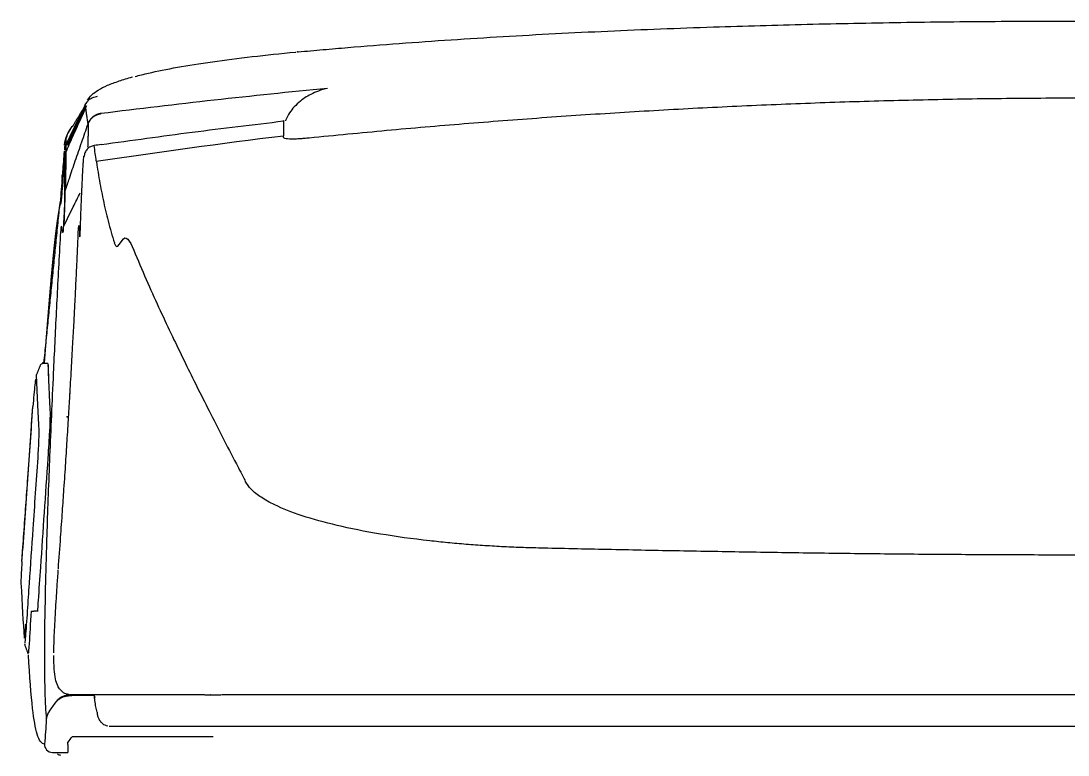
# Model space of a CAD drawing. Extents: x -2111 to 4214, y -25 to 2527.
# Drawn here: x -647.7 to -447.6, y 726.6 to 866.9 of the extents above; entities that cross this region are included whole.
import ezdxf

# ---------------------------------------------------------------- set-up
doc = ezdxf.new("R2010")
doc.units = 0
doc.header["$LTSCALE"] = 20
doc.header["$MEASUREMENT"] = 0
doc.layers.get('0').update_dxf_attribs({"linetype": 'CONTINUOUS'})
doc.layers.add('1', color=7, linetype='CONTINUOUS')

# ---------------------------------------------------------------- blocks, each defined once
blk = doc.blocks.new('A$C634E3D5E')
at = {"layer": '1', "color": 7, "linetype": 'Continuous'}
for p, q in [((8.61, 116.63), (8.66, 116.6)), ((7.91, 110.25), (7.9, 110.25)), ((36.22, 11.5), (36.15, 11.5)), ((95.23, 11.52), (94.57, 11.52))]:
    blk.add_line(p, q, dxfattribs=at)
at = {"layer": '1', "color": 7, "linetype": 'Continuous', "extrusion": (0, 0, -1)}
for centre, major_axis, ratio, start_param, end_param in [((52.5, 133.99), (0.04, 0.297), 0.936198, 6.070034, 6.282777), ((5.78, 64.51), (-0.2, -0.014), 0.985754, 5.180563, 6.42174)]:
    blk.add_ellipse(centre, major_axis=major_axis, ratio=ratio, start_param=start_param, end_param=end_param, dxfattribs=at)
at = {"layer": '1', "color": 7, "linetype": 'Continuous'}
for points, knots in [([(62.47, 135.17), (65.74, 135.44), (72.28, 135.97), (82.18, 136.66), (92.12, 137.29), (102.11, 137.84), (112.14, 138.32), (122.22, 138.75), (134.89, 139.2), (150.2, 139.64), (168.16, 139.99), (186.2, 140.2), (198.25, 140.23), (204.29, 140.24)], [0, 0, 0, 0, 0.071874, 0.143533, 0.215016, 0.286365, 0.35762, 0.428822, 0.500013, 0.624976, 0.749815, 0.874749, 1, 1, 1, 1]), ([(21.82, 129.64), (22.61, 129.85), (23.47, 130.07), (27.7, 131.04), (31.77, 131.78), (41.42, 133.15), (46.75, 133.75), (52.48, 134.29)], [0, 0, 0, 0, 0.12236, 0.12236, 0.56118, 0.56118, 1, 1, 1, 1]), ([(52.99, 134.33), (52.98, 134.34), (52.97, 134.34), (52.96, 134.34), (52.93, 134.34), (52.89, 134.34), (52.81, 134.32), (52.77, 134.31), (52.72, 134.28), (52.72, 134.28), (52.71, 134.27)], [0, 0, 0, 0, 0.021651, 0.021651, 0.021651, 0.465914, 0.465914, 0.910177, 0.910177, 1, 1, 1, 1]), ([(52.82, 134.32), (52.79, 134.31), (52.76, 134.3), (52.72, 134.28), (52.72, 134.28), (52.71, 134.27)], [0, 0, 0, 0, 0.780775, 0.780775, 1, 1, 1, 1]), ([(52.98, 134.34), (54.56, 134.48), (57.71, 134.77), (60.89, 135.04), (62.47, 135.17)], [0, 0, 0, 0, 0.502591, 1, 1, 1, 1]), ([(12.74, 125.11), (12.97, 125.48), (13.56, 126.24), (14.84, 127.13), (16.48, 127.96), (18.71, 128.77), (20.33, 129.3), (21.34, 129.55), (21.34, 129.55)], [0, 0, 0, 0, 0.144233, 0.324847, 0.553047, 0.781925, 0.999189, 1, 1, 1, 1]), ([(58.58, 127.36), (57.99, 127.21), (56.9, 126.93), (55.47, 126.29), (54.33, 125.62), (53.25, 124.84), (52.25, 123.91), (51.27, 122.68), (50.76, 121.74), (50.56, 121.18), (50.55, 121.16)], [0, 0, 0, 0, 0.180854, 0.33593, 0.463914, 0.563986, 0.715406, 0.846109, 0.993835, 1, 1, 1, 1]), ([(12.3, 124.26), (12.21, 124.08), (12.12, 123.9), (11.68, 123), (11.33, 122.28), (10.18, 119.92), (9.39, 118.28), (8.61, 116.63)], [0, 0, 0, 0, 0.070818, 0.070818, 0.354094, 0.354094, 1, 1, 1, 1]), ([(12.29, 124.2), (12.36, 124.32), (12.43, 124.45), (12.55, 124.63), (12.6, 124.7), (12.65, 124.76)], [0, 0, 0, 0, 0.633348, 0.633348, 1, 1, 1, 1]), ([(12.29, 124.2), (12.36, 124.32), (12.43, 124.45), (12.53, 124.6), (12.55, 124.63), (12.57, 124.66)], [0, 0, 0, 0, 0.783609, 0.783609, 1, 1, 1, 1]), ([(12.82, 120.57), (12.8, 120.72), (12.74, 121.15), (12.64, 121.83), (12.53, 122.57), (12.44, 123.24), (12.36, 123.77), (12.31, 124.08), (12.3, 124.18), (12.29, 124.19), (12.29, 124.2), (12.29, 124.21)], [0, 0, 0, 0, 0.128989, 0.355558, 0.559994, 0.744201, 0.910107, 0.999055, 0.999055, 0.999055, 1, 1, 1, 1]), ([(12.38, 123.61), (12.37, 123.7), (12.34, 123.89), (12.31, 124.08), (12.3, 124.18), (12.29, 124.19), (12.29, 124.2), (12.29, 124.21)], [0, 0, 0, 0, 0.433173, 0.994039, 0.994039, 0.994039, 1, 1, 1, 1]), ([(13.24, 125.37), (13.11, 125.27), (12.99, 125.17), (12.73, 124.91), (12.6, 124.75), (12.42, 124.48), (12.36, 124.37), (12.3, 124.26)], [0, 0, 0, 0, 0.331028, 0.331028, 0.742038, 0.742038, 1, 1, 1, 1]), ([(13.26, 125.33), (13.27, 125.34), (13.27, 125.34), (13.55, 125.54), (13.86, 125.68), (14.34, 125.81), (14.49, 125.84), (14.65, 125.86)], [0, 0, 0, 0, 0.015875, 0.015875, 0.684715, 0.684715, 1, 1, 1, 1]), ([(204.29, 125.5), (199.29, 125.48), (189.28, 125.45), (174.28, 125.21), (159.29, 124.82), (144.31, 124.27), (129.36, 123.58), (114.43, 122.73), (99.54, 121.73), (84.68, 120.59), (69.86, 119.32), (60.02, 118.35), (55.11, 117.87)], [0, 0, 0, 0, 0.1, 0.200001, 0.300001, 0.400001, 0.5, 0.600001, 0.700001, 0.800002, 0.900002, 1, 1, 1, 1]), ([(8.58, 115.1), (9.02, 116.11), (9.47, 117.13), (10.34, 119.11), (10.78, 120.08), (11.6, 121.91), (11.99, 122.76), (12.38, 123.61)], [0, 0, 0, 0, 0.356215, 0.356215, 0.698522, 0.698522, 1, 1, 1, 1]), ([(8.48, 107.88), (8.74, 108.64), (9.37, 110.52), (10.41, 113.6), (11.61, 117.07), (12.42, 119.42), (12.82, 120.57)], [0, 0, 0, 0, 0.181143, 0.444011, 0.728557, 1, 1, 1, 1]), ([(12.83, 120.54), (12.84, 120.45), (12.85, 120.28), (12.85, 119.79), (12.84, 119.15), (12.82, 118.33), (12.79, 117.35), (12.76, 116.57), (12.75, 116.15)], [0, 0, 0, 0, 0.162015, 0.326128, 0.491834, 0.658529, 0.82557, 1, 1, 1, 1]), ([(15.34, 116.63), (21.14, 117.44), (32.74, 119.06), (44.37, 120.44), (50.19, 121.14)], [0, 0, 0, 0, 0.5, 1, 1, 1, 1]), ([(50.19, 121.14), (50.18, 120.67), (50.17, 119.75), (50.16, 118.79), (50.16, 118.31)], [0, 0, 0, 0, 0.5, 1, 1, 1, 1]), ([(50.17, 121.13), (50.17, 121.18), (50.17, 121.23), (50.17, 121.24), (50.17, 121.25)], [0, 0, 0, 0, 0.891282, 1, 1, 1, 1]), ([(8.34, 116.53), (8.35, 116.56), (8.39, 117.17), (8.71, 118.3), (9.22, 119.18), (9.47, 119.51)], [0, 0, 0, 0, 0.022903, 0.619021, 1, 1, 1, 1]), ([(14.02, 116.45), (13.76, 116.38), (13.25, 116.25), (12.62, 115.75), (12.17, 115.07), (12.09, 114.55), (12.05, 114.29)], [0, 0, 0, 0, 0.25002, 0.499916, 0.750125, 1, 1, 1, 1]), ([(14.4, 113.45), (14.33, 113.95), (14.19, 114.96), (14.08, 115.95), (14.02, 116.45)], [0, 0, 0, 0, 0.5, 1, 1, 1, 1]), ([(55.11, 117.87), (54.78, 117.84), (54.12, 117.78), (53.11, 117.71), (52.13, 117.67), (51.26, 117.68), (50.64, 117.74), (50.24, 117.84), (50.19, 117.93), (50.17, 117.98)], [0, 0, 0, 0, 0.118302, 0.236653, 0.389304, 0.541969, 0.694652, 0.847302, 1, 1, 1, 1]), ([(8.31, 115.35), (8.32, 114.07), (8.35, 111.54), (8.35, 108.64), (8.34, 107.2)], [0, 0, 0, 0, 0.504685, 1, 1, 1, 1]), ([(8.32, 114.04), (8.34, 114.23), (8.37, 114.42), (8.44, 114.7), (8.47, 114.79), (8.53, 114.96), (8.55, 115.03), (8.58, 115.1)], [0, 0, 0, 0, 0.524783, 0.524783, 0.79443, 0.79443, 1, 1, 1, 1]), ([(12.05, 114.29), (12.04, 114.34), (12.02, 114.44), (11.98, 114.28), (11.92, 113.88), (11.87, 113.24), (11.8, 112.37), (11.74, 111.28), (11.62, 108.93), (11.45, 104.89), (11.32, 100.89), (11.26, 99.17)], [0, 0, 0, 0, 0.076322, 0.152872, 0.229407, 0.305861, 0.382265, 0.458705, 0.535188, 0.800142, 1, 1, 1, 1]), ([(14.41, 113.45), (14.46, 113.09), (14.71, 111.36), (15.24, 108.26), (15.84, 105.43), (16.16, 104.04)], [0, 0, 0, 0, 0.118044, 0.573792, 1, 1, 1, 1]), ([(8.13, 111.43), (8, 109.61), (7.86, 107.82), (7.62, 105.51), (7.54, 105), (7.53, 105.34)], [0, 0, 0, 0, 0.5, 0.5, 1, 1, 1, 1]), ([(7.91, 110.23), (7.92, 110.27), (7.92, 110.31), (7.93, 110.37), (7.94, 110.43), (7.95, 110.52), (7.97, 110.72), (7.98, 110.83), (8, 111.08), (8.01, 111.21), (8.02, 111.38), (8.02, 111.4), (8.02, 111.43)], [0, 0, 0, 0, 0.30968, 0.30968, 0.30968, 0.524048, 0.524048, 0.739048, 0.739048, 0.954554, 0.954554, 1, 1, 1, 1]), ([(8.34, 107.2), (8.34, 106.87), (8.34, 106.24), (8.3, 104.86), (8.22, 103.12), (8.14, 101.52), (8.09, 100.75)], [0, 0, 0, 0, 0.267077, 0.500135, 0.75792, 1, 1, 1, 1]), ([(8.25, 101.16), (8.27, 101.58), (8.31, 102.41), (8.35, 103.51), (8.39, 104.5), (8.43, 105.65), (8.47, 106.85), (8.48, 107.53), (8.48, 107.88)], [0, 0, 0, 0, 0.124131, 0.252138, 0.378943, 0.500105, 0.741308, 1, 1, 1, 1]), ([(8.25, 101.16), (8.83, 102.35), (9.83, 104.42), (10.88, 106.52), (11.34, 107.43)], [0, 0, 0, 0, 0.568324, 1, 1, 1, 1]), ([(16.16, 104.04), (16.32, 103.38), (16.66, 102), (17.22, 99.95), (17.64, 98.55), (17.85, 97.87)], [0, 0, 0, 0, 0.328456, 0.678719, 1, 1, 1, 1]), ([(8.09, 100.75), (7.97, 98.58), (7.73, 103.24), (7.38, 96.91), (7.05, 90.7), (6.74, 84.64), (6.45, 78.73), (6, 69.26), (5.45, 56.77), (4.93, 42.61), (4.59, 30.3), (4.48, 21.84), (4.49, 16.12), (4.55, 12.43), (4.66, 9.26), (4.78, 7.64), (4.84, 6.82)], [0, 0, 0, 0, 0.041442, 0.082952, 0.124551, 0.166257, 0.208086, 0.250052, 0.373552, 0.500011, 0.62316, 0.749967, 0.812308, 0.874724, 0.937269, 1, 1, 1, 1]), ([(9.34, 68.62), (9.44, 70.31), (9.64, 73.57), (9.9, 78.25), (10.13, 82.38), (10.31, 85.88), (10.45, 88.68), (10.56, 90.92), (10.65, 92.79), (10.76, 95.18), (10.91, 98.67), (11.1, 103.35), (11.22, 97.72), (11.28, 99.52)], [0, 0, 0, 0, 0.133661, 0.253927, 0.354835, 0.436332, 0.498512, 0.541808, 0.569605, 0.605001, 0.700977, 0.832316, 1, 1, 1, 1]), ([(17.82, 97.87), (18.43, 95.92), (19.75, 101.06), (22.04, 95.25), (24.43, 89.69), (26.82, 84.45), (29.14, 79.55), (31.38, 74.94), (33.62, 70.4), (35.97, 65.73), (38.49, 60.8), (40.8, 56.35), (42.26, 53.54), (42.82, 52.48)], [0, 0, 0, 0, 0.131199, 0.2542, 0.366094, 0.466839, 0.557443, 0.639165, 0.714217, 0.79255, 0.87309, 0.952532, 1, 1, 1, 1]), ([(5.16, 74.78), (5.19, 73.79), (5.26, 71.78), (5.38, 69.03), (5.5, 66.53), (5.59, 65.06), (5.63, 64.37)], [0, 0, 0, 0, 0.249851, 0.504504, 0.76392, 1, 1, 1, 1]), ([(5.17, 74.57), (5.2, 73.65), (5.26, 71.72), (5.38, 69.03), (5.5, 66.53), (5.59, 65.06), (5.63, 64.37)], [0, 0, 0, 0, 0.236015, 0.495365, 0.759566, 1, 1, 1, 1]), ([(2.79, 71.77), (2.76, 71.68), (2.71, 71.3), (2.54, 69.7), (2.41, 68.15), (2.3, 66.57)], [0, 0, 0, 0, 0.393039, 0.393039, 1, 1, 1, 1]), ([(2.79, 71.77), (2.76, 71.68), (2.71, 71.3), (2.54, 69.7), (2.41, 68.15), (2.3, 66.57)], [0, 0, 0, 0, 0.393039, 0.393039, 1, 1, 1, 1]), ([(7.15, 35.57), (7.3, 37.59), (7.56, 41.24), (7.93, 46.43), (8.27, 51.37), (8.59, 56.16), (8.89, 60.92), (9.14, 65.29), (9.3, 67.87), (9.37, 69.06)], [0, 0, 0, 0, 0.132694, 0.24208, 0.34248, 0.479231, 0.633803, 0.810075, 1, 1, 1, 1]), ([(0.19, 37), (0.31, 38.77), (0.44, 40.55), (0.82, 45.87), (1.07, 49.42), (1.64, 57.51), (1.97, 62.06), (2.29, 66.61)], [0, 0, 0, 0, 0.179752, 0.179752, 0.539256, 0.539256, 1, 1, 1, 1]), ([(0.19, 37), (0.31, 38.77), (0.44, 40.55), (0.82, 45.87), (1.07, 49.42), (1.64, 57.51), (1.97, 62.06), (2.29, 66.61)], [0, 0, 0, 0, 0.179752, 0.179752, 0.539256, 0.539256, 1, 1, 1, 1]), ([(0.2, 36.97), (0.37, 39.43), (0.55, 41.9), (0.9, 46.83), (1.07, 49.3), (1.6, 56.7), (1.95, 61.63), (2.3, 66.57)], [0, 0, 0, 0, 0.25, 0.25, 0.5, 0.5, 1, 1, 1, 1]), ([(0.2, 36.97), (0.37, 39.43), (0.55, 41.9), (0.9, 46.83), (1.07, 49.3), (1.6, 56.7), (1.95, 61.63), (2.3, 66.57)], [0, 0, 0, 0, 0.25, 0.25, 0.5, 0.5, 1, 1, 1, 1]), ([(5.2, 56.74), (5.33, 58.6), (5.44, 60.41), (5.58, 63.25), (5.6, 64.21), (5.58, 64.53)], [0, 0, 0, 0, 0.5, 0.5, 1, 1, 1, 1]), ([(3.26, 56.78), (3.34, 58.03), (3.4, 59.26), (3.49, 61.16), (3.5, 61.81), (3.49, 62.02)], [0, 0, 0, 0, 0.5, 0.5, 1, 1, 1, 1]), ([(3.26, 56.78), (3.34, 58.03), (3.4, 59.26), (3.49, 61.16), (3.5, 61.81), (3.49, 62.02)], [0, 0, 0, 0, 0.5, 0.5, 1, 1, 1, 1]), ([(1.27, 27.54), (1.39, 29.29), (1.51, 31.03), (1.86, 36.27), (2.1, 39.76), (2.65, 47.76), (2.95, 52.27), (3.26, 56.78)], [0, 0, 0, 0, 0.179023, 0.179023, 0.53707, 0.53707, 1, 1, 1, 1]), ([(1.27, 27.54), (1.39, 29.29), (1.51, 31.03), (1.86, 36.27), (2.1, 39.76), (2.65, 47.76), (2.95, 52.27), (3.26, 56.78)], [0, 0, 0, 0, 0.179023, 0.179023, 0.53707, 0.53707, 1, 1, 1, 1]), ([(3.21, 27.5), (3.22, 27.64), (3.23, 27.77), (3.28, 28.43), (3.31, 28.97), (3.49, 31.63), (3.64, 33.75), (4.26, 42.83), (4.73, 49.79), (5.2, 56.74)], [0, 0, 0, 0, 0.01365, 0.01365, 0.06825, 0.06825, 0.286649, 0.286649, 1, 1, 1, 1]), ([(99.85, 39.52), (98.57, 39.56), (96.04, 39.62), (92.31, 39.78), (88.64, 39.99), (85.05, 40.25), (81.53, 40.56), (75.86, 41.15), (68.41, 42.18), (60.23, 43.81), (53.45, 45.69), (48.84, 47.53), (45.82, 49.23), (43.89, 50.74), (43.22, 51.78), (42.87, 52.31)], [0, 0, 0, 0, 0.041771, 0.083307, 0.124763, 0.166294, 0.208053, 0.25019, 0.374088, 0.500051, 0.623778, 0.749938, 0.832913, 0.916009, 1, 1, 1, 1]), ([(204.29, 38.2), (199.92, 38.21), (191.18, 38.22), (178.08, 38.29), (164.99, 38.4), (151.93, 38.56), (138.88, 38.76), (125.84, 38.98), (112.83, 39.24), (104.17, 39.43), (99.85, 39.52)], [0, 0, 0, 0, 0.125044, 0.249974, 0.374842, 0.499698, 0.624595, 0.749579, 0.874699, 1, 1, 1, 1]), ([(0.2, 36.97), (0.17, 36.5), (0.13, 36.02), (0.08, 35.13), (0.06, 34.7), (0.02, 33.97), (0.01, 33.66), (0, 33.18), (0, 33), (0, 32.9)], [0, 0, 0, 0, 0.254836, 0.254836, 0.509718, 0.509718, 0.762534, 0.762534, 1, 1, 1, 1]), ([(0.2, 36.97), (0.17, 36.5), (0.13, 36.02), (0.08, 35.13), (0.06, 34.7), (0.02, 33.97), (0.01, 33.66), (0, 33.18), (0, 33), (0, 32.9)], [0, 0, 0, 0, 0.254836, 0.254836, 0.509718, 0.509718, 0.762534, 0.762534, 1, 1, 1, 1]), ([(6.27, 19.51), (6.29, 20.09), (6.31, 21.25), (6.39, 23.31), (6.51, 25.58), (6.65, 28.1), (6.83, 30.85), (6.99, 33.32), (7.1, 34.87), (7.14, 35.38)], [0, 0, 0, 0, 0.154402, 0.308799, 0.463193, 0.617588, 0.771983, 0.926381, 1, 1, 1, 1]), ([(0.79, 21.39), (0.83, 21.64), (0.87, 22.07), (1.02, 23.86), (1.15, 25.68), (1.27, 27.54)], [0, 0, 0, 0, 0.328665, 0.328665, 1, 1, 1, 1]), ([(0.79, 21.39), (0.83, 21.64), (0.87, 22.07), (1.02, 23.86), (1.15, 25.68), (1.27, 27.54)], [0, 0, 0, 0, 0.328665, 0.328665, 1, 1, 1, 1]), ([(1.93, 27.5), (1.81, 25.15), (1.68, 22.85), (1.49, 20.21), (1.42, 19.55), (1.39, 19.41)], [0, 0, 0, 0, 0.57993, 0.57993, 1, 1, 1, 1]), ([(1.93, 27.5), (1.81, 25.15), (1.68, 22.85), (1.49, 20.21), (1.42, 19.55), (1.39, 19.41)], [0, 0, 0, 0, 0.57993, 0.57993, 1, 1, 1, 1]), ([(0.72, 22.69), (0.74, 22.9), (0.78, 23.2), (0.85, 23.98), (0.89, 24.47), (0.94, 25.02)], [0, 0, 0, 0, 0.483678, 0.483678, 1, 1, 1, 1]), ([(3.1, 4.01), (2.75, 5.14), (2.47, 6.76), (1.92, 11.54), (1.69, 14.95), (1.45, 19.13)], [0, 0, 0, 0, 0.445673, 0.445673, 1, 1, 1, 1]), ([(9.18, 11.56), (8.96, 11.59), (8.46, 11.7), (7.93, 12.03), (7.42, 12.54), (6.93, 13.36), (6.55, 14.6), (6.33, 16.46), (6.27, 18.07), (6.28, 19.02)], [0, 0, 0, 0, 0.046442, 0.115176, 0.206401, 0.320147, 0.50681, 0.733447, 1, 1, 1, 1]), ([(35.08, 11.52), (33.86, 11.52), (31.42, 11.51), (28.08, 11.5), (24.95, 11.5), (22.05, 11.49), (19.36, 11.49), (16.89, 11.49), (14.64, 11.48), (12.61, 11.48), (10.79, 11.48), (9.79, 11.48), (9.29, 11.48)], [0, 0, 0, 0, 0.1, 0.2, 0.3, 0.4, 0.5, 0.6, 0.699999, 0.799999, 0.9, 1, 1, 1, 1]), ([(14.54, 8.21), (14.46, 8.52), (14.31, 9.16), (14.15, 10.25), (14.06, 11.04), (14.03, 11.38)], [0, 0, 0, 0, 0.368828, 0.738287, 1, 1, 1, 1]), ([(35.99, 11.52), (36.19, 11.53), (36.57, 11.53), (37.43, 11.53), (38.43, 11.54), (39.57, 11.54), (40.8, 11.54), (43.21, 11.55), (47.48, 11.56), (52.98, 11.57), (58.35, 11.57), (62.76, 11.57), (68.08, 11.57), (73.76, 11.56), (82.41, 11.56), (89.89, 11.56), (94.69, 11.56)], [0, 0, 0, 0, 0.047702, 0.092999, 0.135892, 0.17638, 0.214465, 0.250146, 0.375414, 0.500048, 0.538431, 0.625097, 0.689068, 0.750151, 0.839735, 1, 1, 1, 1]), ([(94.9, 11.56), (99.2, 11.56), (108.62, 11.56), (123.76, 11.56), (140.94, 11.56), (160.07, 11.56), (181.34, 11.56), (196.32, 11.57), (204.22, 11.57), (204.29, 11.57)], [0, 0, 0, 0, 0.118965, 0.260108, 0.416862, 0.590973, 0.784174, 0.998192, 1, 1, 1, 1]), ([(4.84, 6.82), (4.84, 6.81), (4.84, 6.79), (4.85, 6.77), (4.85, 6.76)], [0, 0, 0, 0, 0.499994, 1, 1, 1, 1]), ([(16.62, 5.53), (16.43, 5.55), (16.11, 5.64), (15.72, 5.88), (15.46, 6.11), (15.3, 6.3), (15.15, 6.49), (15.01, 6.72), (14.81, 7.13), (14.68, 7.51), (14.61, 7.74)], [0, 0, 0, 0, 0.174383, 0.303956, 0.390337, 0.454408, 0.509341, 0.612234, 0.775821, 1, 1, 1, 1]), ([(16.9, 5.5), (17.2, 5.5), (17.79, 5.5), (18.46, 5.5), (18.79, 5.5)], [0, 0, 0, 0, 0.5, 1, 1, 1, 1]), ([(4.51, 2.11), (4.49, 1.7), (4.63, 1.28), (5.19, 0.68), (5.6, 0.5), (6.01, 0.5)], [0, 0, 0, 0, 0.5, 0.5, 1, 1, 1, 1]), ([(6.01, 0.5), (6.1, 0.5), (6.2, 0.5), (6.47, 0.5), (6.65, 0.5), (7.04, 0.5), (7.24, 0.5), (7.45, 0.5)], [0, 0, 0, 0, 0.218942, 0.218942, 0.609471, 0.609471, 1, 1, 1, 1]), ([(6.98, 0.25), (6.98, 0.24), (7.16, 0.08), (7.35, 0), (7.55, 0)], [0, 0, 0, 0, 0.031939, 1, 1, 1, 1]), ([(7.45, 0.5), (7.5, 0.5), (7.56, 0.5), (7.62, 0.5), (7.71, 0.5), (7.93, 0.5), (8.06, 0.5), (8.36, 0.5), (8.52, 0.5), (8.77, 0.5), (8.87, 0.5), (8.96, 0.5)], [0, 0, 0, 0, 0.220349, 0.220349, 0.440253, 0.440253, 0.660459, 0.660459, 0.881269, 0.881269, 1, 1, 1, 1])]:
    blk.add_open_spline(points, degree=3, knots=knots, dxfattribs=at)
for points, degree in [([(52.77, 134.32), (52.83, 134.32)], 1), ([(58.58, 127.36), (44.13, 125.96), (29.7, 124.36), (15.29, 122.54)], 3), ([(8.6, 116.47), (9.81, 119.05), (11.04, 121.63), (12.29, 124.19)], 3), ([(8.6, 116.47), (9.81, 119.05), (11.04, 121.63), (12.29, 124.19)], 3), ([(8.88, 116.5), (10.09, 119.05), (11.32, 121.59), (12.57, 124.12)], 3), ([(9.88, 120.11), (12.07, 123.73)], 1), ([(15.29, 122.54), (15.29, 122.56)], 1), ([(9.38, 119.48), (9.55, 119.75), (9.75, 120.01), (9.97, 120.26)], 3), ([(12.82, 120.57), (12.83, 120.54)], 1), ([(50.29, 121.14), (50.25, 121.14), (50.21, 121.14), (50.18, 121.13)], 3), ([(8.62, 116.98), (8.63, 117.88), (8.89, 118.71), (9.38, 119.48)], 3), ([(14.4, 113.45), (26.3, 115.24), (38.22, 116.86), (50.16, 118.31)], 3), ([(50.17, 117.98), (50.17, 118.09), (50.17, 118.2), (50.17, 118.31)], 3), ([(8.62, 116.98), (8.44, 116.64), (8.34, 116.27), (8.31, 115.9)], 3), ([(8.6, 116.47), (8.57, 113.86), (8.53, 111), (8.48, 107.88)], 3), ([(8.6, 116.47), (8.59, 116.02), (8.59, 115.56), (8.58, 115.1)], 3), ([(8.61, 116.63), (8.61, 116.75), (8.61, 116.87), (8.62, 116.98)], 3), ([(15.34, 116.63), (14.9, 116.57), (14.46, 116.51), (14.02, 116.45)], 3), ([(8.02, 111.43), (8.12, 112.74), (8.21, 114.04), (8.31, 115.35)], 3), ([(8.02, 111.43), (8.12, 112.74), (8.21, 114.04), (8.31, 115.35)], 3), ([(8.3, 115.9), (8.31, 115.78), (8.31, 115.67), (8.31, 115.56)], 3), ([(8.31, 115.35), (8.31, 114.91), (8.32, 114.48), (8.32, 114.04)], 3), ([(8.13, 111.43), (8.2, 112.3), (8.26, 113.17), (8.32, 114.04)], 3), ([(7.89, 110.51), (7.76, 108.87), (7.64, 107.22), (7.51, 105.57)], 3), ([(7.85, 110.25), (7.89, 110.84)], 1), ([(7.9, 110.25), (7.9, 110.34), (7.9, 110.43), (7.89, 110.51)], 3), ([(8.34, 107.2), (8.36, 107.43), (8.41, 107.66), (8.48, 107.88)], 3), ([(4.41, 74.94), (7.48, 105.48)], 1), ([(7.49, 105.3), (6.47, 101.18), (5.46, 88.05), (4.45, 74.93)], 3), ([(7.53, 105.34), (7.52, 105.42), (7.52, 105.49), (7.51, 105.57)], 3), ([(3.67, 74.41), (3, 72.72)], 1), ([(3.67, 74.41), (3, 72.72)], 1), ([(4.23, 74.78), (3.99, 74.78), (3.76, 74.63), (3.67, 74.41)], 3), ([(4.23, 74.78), (3.99, 74.78), (3.76, 74.63), (3.67, 74.41)], 3), ([(4.23, 74.78), (4.22, 74.94), (4.22, 75.02), (4.2, 75.03)], 3), ([(5.16, 74.78), (4.85, 74.78), (4.54, 74.78), (4.23, 74.78)], 3), ([(5.16, 74.78), (4.85, 74.78), (4.54, 74.78), (4.23, 74.78)], 3), ([(3.49, 62.02), (3.29, 64.96), (3.13, 68.52), (3, 72.72)], 3), ([(3.49, 62.02), (3.29, 64.96), (3.13, 68.52), (3, 72.72)], 3), ([(2.83, 71.64), (2.82, 71.74), (2.82, 71.79), (2.81, 71.79)], 3), ([(2.83, 71.64), (2.82, 71.74), (2.82, 71.79), (2.81, 71.79)], 3), ([(0, 32.9), (0.2, 28.79), (0.41, 25.3), (0.63, 22.42)], 3), ([(0, 32.9), (0.2, 28.79), (0.41, 25.3), (0.63, 22.42)], 3), ([(1.93, 27.53), (2.02, 27.52), (2.25, 27.51), (2.49, 27.49)], 3), ([(1.93, 27.53), (2.02, 27.52), (2.25, 27.51), (2.49, 27.49)], 3), ([(3.31, 27.49), (3.03, 27.49), (2.76, 27.49), (2.49, 27.49)], 3), ([(3.31, 27.49), (3.03, 27.49), (2.76, 27.49), (2.49, 27.49)], 3), ([(0.65, 22.35), (0.66, 22.35), (0.68, 22.43), (0.7, 22.58)], 3), ([(0.65, 22.35), (0.66, 22.35), (0.67, 22.38), (0.68, 22.44)], 3), ([(1.38, 19.37), (0.7, 21.21)], 1), ([(1.38, 19.37), (0.7, 21.21)], 1), ([(0.72, 21.21), (0.73, 21.17), (0.73, 21.14), (0.73, 21.13)], 3), ([(0.72, 21.21), (0.73, 21.17), (0.73, 21.14), (0.73, 21.13)], 3), ([(5.43, 8.36), (5.86, 8.96), (6.3, 9.55), (6.73, 10.15)], 3), ([(6.73, 10.22), (6.73, 10.19), (6.73, 10.17), (6.73, 10.15)], 3), ([(9.09, 11.39), (10.75, 11.42), (12.4, 11.45), (14.05, 11.47)], 3), ([(9.17, 11.5), (9.21, 11.49), (9.25, 11.48), (9.29, 11.47)], 3), ([(14.19, 10.82), (14.13, 11.01), (14.08, 11.23), (14.03, 11.46)], 3), ([(35.11, 11.52), (35.41, 11.52), (35.7, 11.52), (36, 11.52)], 3), ([(35.97, 11.52), (35.99, 11.52)], 1), ([(94.69, 11.56), (94.76, 11.56), (94.83, 11.56), (94.9, 11.56)], 3), ([(5.44, 8.3), (5.43, 8.32), (5.43, 8.34), (5.43, 8.36)], 3), ([(14.54, 8.19), (14.54, 8.21)], 1), ([(4.85, 6.76), (4.74, 5.21), (4.63, 3.66), (4.51, 2.11)], 3), ([(4.51, 2.11), (3.95, 2.11), (3.49, 2.74), (3.1, 4.01)], 3), ([(16.89, 5.5), (16.9, 5.5), (16.9, 5.5), (16.9, 5.5)], 3), ([(18.79, 5.5), (23.61, 5.5), (30.7, 5.5), (40.06, 5.5)], 3), ([(40.06, 5.5), (135.46, 5.5), (169.87, 5.5), (204.29, 5.5)], 3), ([(4.52, 2.11), (4.52, 2.11), (4.52, 2.11), (4.51, 2.11)], 3), ([(8.96, 2), (8.97, 2.14), (8.98, 2.27), (8.99, 2.41)], 3), ([(8.98, 2.41), (9.26, 2.79), (9.55, 3.17), (9.83, 3.55)], 3), ([(9.83, 3.54), (18.79, 3.55), (27.76, 3.55), (36.72, 3.56)], 3), ([(6.01, 0.5), (6.01, 0.5), (6.01, 0.5), (6.01, 0.5)], 3), ([(8.96, 2), (8.96, 1.21), (8.96, 0.49), (8.95, 0.5)], 3)]:
    blk.add_open_spline(points, degree=degree, dxfattribs=at)
for points, weights, degree in [([(15.29, 122.56), (14.12, 122.42), (13.21, 121.68), (12.82, 120.57)], [1.08229315721, 0.972549056744, 0.972568951204, 1.08235284058], 3), ([(12.83, 120.54), (13.21, 121.65), (14.12, 122.39), (15.3, 122.54)], [1.08889945364, 0.974762902842, 0.970529886554, 1.07620040478], 3), ([(8.09, 100.75), (8.11, 100.89), (8.16, 101.03), (8.26, 101.17)], [1.00000195842, 1.00013431623, 1.00697562446, 1.0205258831], 3), ([(9.1, 11.39), (8.16, 11.38), (7.3, 10.97), (6.73, 10.22)], [1.08749069804, 0.995052114458, 0.975863247069, 1.02992409587], 3), ([(6.73, 10.15), (7.3, 10.89), (8.15, 11.31), (9.1, 11.32)], [1.05313173539, 0.981451055786, 0.982299342968, 1.05567659694], 3), ([(5.43, 8.37), (5.09, 7.91), (4.89, 7.39), (4.84, 6.82)], [1.02052492823, 0.993239880802, 0.993158600111, 1.02028108616], 3), ([(4.85, 6.76), (4.89, 7.32), (5.09, 7.85), (5.44, 8.3)], [1.01960529215, 0.99301287825, 0.993472719104, 1.02098481471], 3), ([(14.54, 8.21), (14.54, 8.02), (14.58, 7.83)], [1, 0.95005921495, 0.917081133531], 2), ([(14.54, 8.19), (14.54, 7.97), (14.6, 7.76)], [1, 0.942060344519, 0.906952553469], 2)]:
    blk.add_rational_spline(points, weights, degree=degree, dxfattribs=at)
blk.add_point((8.83, 64.6), dxfattribs=at)

msp = doc.modelspace()

# ---------------------------------------------------------------- block references
at = {"color": 9}
msp.add_blockref('A$C634E3D5E', (-647.72, 726.61), dxfattribs=at)

doc.saveas('drawing.dxf')
